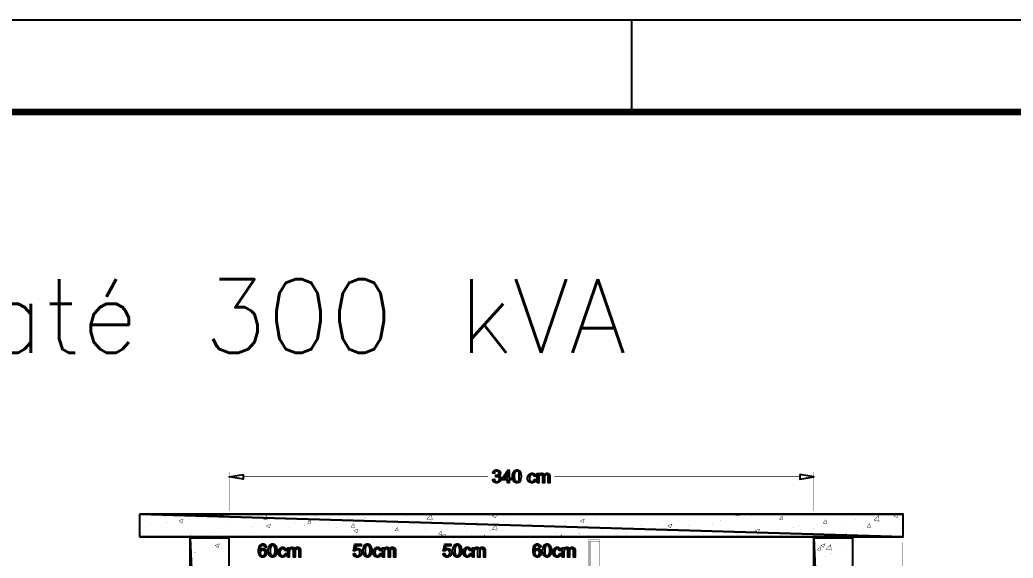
# Model space of a CAD drawing. Header units: metres. Extents: x -593 to 248, y 430 to 1024.
# Drawn here: x -448.1 to -340.3, y 965.1 to 1023.6 of the extents above; entities that cross this region are included whole.
import ezdxf

# ---------------------------------------------------------------- set-up
doc = ezdxf.new("R2010")
doc.units = ezdxf.units.M
doc.header["$MEASUREMENT"] = 0
for name, color, linetype in [('C00-00-00-BLACK', 7, 'Continuous'), ('C00-7E-FF', 150, 'Continuous'), ('C93-95-97', 253, 'Continuous'), ('CFF-7E-00', 30, 'Continuous')]:
    doc.layers.add(name, color=color, linetype=linetype)
doc.styles.get("Standard").update_dxf_attribs({"font": 'txt.shx', "height": 1})

msp = doc.modelspace()

# ---------------------------------------------------------------- linework, layer by layer
for p, q in [((-592.7, 1023.57), (248.3, 1023.57)), ((-381.7, 1023.57), (-381.7, 1013.57))]:
    msp.add_line(p, q)
at = {"lineweight": 100}
msp.add_line((-572.7, 1013.57), (238.3, 1013.57), dxfattribs=at)
at = {"layer": 'C00-00-00-BLACK', "const_width": 0.0423}
for points in [[(-435.11, 969.86), (-352.24, 969.86)], [(-352.24, 969.86), (-352.24, 967.4), (-435.11, 967.4), (-435.11, 969.86)], [(-426.42, 969.73), (-426.29, 969.86)], [(-426.03, 969.69), (-426.08, 969.86)], [(-419.63, 969.82), (-419.59, 969.82)], [(-415.3, 969.82), (-415.26, 969.82)], [(-403.94, 969.31), (-403.43, 969.86)], [(-403.34, 969.22), (-403.43, 969.86)], [(-399.02, 969.86), (-398.98, 969.86)], [(-396.81, 969.65), (-396.35, 969.86)], [(-396.47, 969.44), (-396.35, 969.86)], [(-370.39, 969.69), (-370.26, 969.86)], [(-370.01, 969.65), (-370.05, 969.86)], [(-352.79, 969.86), (-353.21, 969.69), (-352.87, 969.44)], [(-352.87, 969.44), (-352.75, 969.86)], [(-433.88, 968.76), (-433.84, 968.76)], [(-432.78, 969.61), (-432.73, 969.61)], [(-432.35, 969.52), (-432.31, 969.52)], [(-432.23, 968.97), (-432.18, 968.97)], [(-430.87, 969.14), (-430.4, 969.31)], [(-430.87, 969.14), (-430.53, 968.88), (-430.4, 969.31)], [(-429.72, 969.31), (-429.68, 969.31)], [(-428.79, 969.39), (-428.75, 969.39)], [(-426.42, 969.73), (-425.99, 969.69)], [(-425.27, 969.22), (-425.23, 969.22)], [(-422.68, 968.8), (-422.64, 968.8)], [(-421.75, 969.1), (-421.71, 969.1)], [(-421.67, 969.31), (-421.32, 969.69)], [(-421.67, 969.31), (-421.28, 969.27)], [(-421.28, 969.27), (-421.37, 969.69)], [(-421.37, 968.59), (-420.9, 968.76)], [(-421.03, 968.37), (-420.9, 968.76)], [(-419.29, 969.27), (-419.25, 969.27)], [(-419.16, 969.14), (-419.12, 969.14)], [(-418.23, 968.93), (-418.19, 968.93)], [(-416.92, 968.88), (-416.58, 969.27)], [(-416.92, 968.88), (-416.53, 968.84)], [(-416.53, 968.84), (-416.62, 969.27)], [(-416.07, 969.65), (-416.02, 969.65)], [(-415.94, 969.69), (-415.9, 969.69)], [(-414.75, 968.93), (-414.71, 968.93)], [(-414.67, 968.8), (-414.63, 968.8)], [(-412.55, 969.52), (-412.5, 969.52)], [(-412.17, 968.46), (-411.87, 968.84)], [(-411.78, 968.42), (-411.87, 968.84)], [(-410.6, 969.44), (-410.55, 969.44)], [(-409.87, 969.01), (-409.83, 969.01)], [(-409.03, 969.35), (-408.98, 969.35)], [(-408.94, 969.69), (-408.9, 969.69)], [(-406.02, 969.69), (-405.97, 969.69)], [(-405.85, 968.88), (-405.8, 968.88)], [(-405.46, 969.22), (-405.42, 969.22)], [(-403.94, 969.31), (-403.34, 969.22)], [(-402.41, 969.39), (-402.37, 969.39)], [(-401.94, 969.05), (-401.9, 969.05)], [(-398.43, 968.93), (-398.38, 968.93)], [(-396.85, 968.2), (-396.35, 968.76)], [(-396.81, 969.65), (-396.47, 969.44)], [(-396.3, 968.12), (-396.35, 968.76)], [(-395.67, 969.05), (-395.63, 969.05)], [(-394.9, 968.76), (-394.86, 968.76)], [(-394.01, 969.27), (-393.97, 969.27)], [(-391.89, 969.35), (-391.85, 969.35)], [(-391.47, 969.61), (-391.43, 969.61)], [(-388.92, 969.01), (-388.88, 969.01)], [(-387.27, 969.14), (-386.84, 969.31)], [(-387.27, 969.14), (-386.97, 968.93)], [(-386.97, 968.93), (-386.84, 969.31)], [(-385.57, 969.44), (-385.53, 969.44)], [(-379.04, 968.84), (-379, 968.84)], [(-377.77, 968.59), (-377.3, 968.8)], [(-377.47, 968.37), (-377.3, 968.8)], [(-376.54, 969.18), (-376.5, 969.18)], [(-372.89, 968.72), (-372.85, 968.72)], [(-372.38, 969.73), (-372.34, 969.73)], [(-372.04, 969.14), (-372, 969.14)], [(-370.39, 969.69), (-370.01, 969.69)], [(-369.03, 969.39), (-368.99, 969.39)], [(-368.65, 969.61), (-368.61, 969.61)], [(-365.64, 969.31), (-365.3, 969.69)], [(-365.64, 969.31), (-365.26, 969.27)], [(-365.26, 969.27), (-365.34, 969.65)], [(-361.61, 968.76), (-361.57, 968.76)], [(-360.89, 968.88), (-360.59, 969.27)], [(-360.89, 968.88), (-360.51, 968.84)], [(-360.51, 968.84), (-360.59, 969.27)], [(-359.75, 969.27), (-359.7, 969.27)], [(-358.56, 968.76), (-358.52, 968.76)], [(-357.45, 969.31), (-357.41, 969.31)], [(-356.14, 968.46), (-355.84, 968.84)], [(-355.76, 968.42), (-355.84, 968.84)], [(-355.76, 969.52), (-355.72, 969.52)], [(-355.38, 969.18), (-354.87, 969.73)], [(-354.87, 969.73), (-354.82, 969.1), (-355.38, 969.18)], [(-355.21, 969.18), (-355.16, 969.18)], [(-429.47, 967.91), (-429.43, 967.91)], [(-426.88, 967.82), (-426.84, 967.82)], [(-426.12, 968.33), (-426.08, 968.33)], [(-423.11, 967.82), (-423.07, 967.82)], [(-423.02, 968.5), (-422.98, 968.5)], [(-421.37, 968.59), (-421.03, 968.37)], [(-418.91, 968.37), (-418.87, 968.37)], [(-417.59, 967.7), (-417.55, 967.7)], [(-417.26, 968.59), (-417.21, 968.59)], [(-413.73, 968.37), (-413.69, 968.37)], [(-412.59, 967.99), (-412.55, 967.99)], [(-412.17, 968.46), (-411.78, 968.42)], [(-411.87, 968.08), (-411.4, 968.25)], [(-411.87, 968.08), (-411.53, 967.82)], [(-411.53, 967.82), (-411.4, 968.25)], [(-411.15, 968.63), (-411.1, 968.63)], [(-409.2, 968.46), (-409.15, 968.46)], [(-407.63, 968.46), (-407.59, 968.46)], [(-407.42, 968.04), (-407.12, 968.42)], [(-407.42, 968.04), (-407.03, 968.04)], [(-407.03, 967.99), (-407.12, 968.42)], [(-404.11, 968.33), (-404.06, 968.33)], [(-403.98, 967.95), (-403.94, 967.95)], [(-402.66, 967.66), (-402.37, 968.04)], [(-402.66, 967.66), (-402.28, 967.61)], [(-402.33, 967.61), (-402.37, 967.99)], [(-402.37, 967.53), (-401.9, 967.7)], [(-402.33, 968.16), (-402.28, 968.16)], [(-401.99, 967.4), (-401.9, 967.7)], [(-400.55, 968.16), (-400.5, 968.16)], [(-399.82, 968.5), (-399.78, 968.5)], [(-399.61, 968.04), (-399.57, 968.04)], [(-399.1, 967.66), (-399.06, 967.66)], [(-397.79, 967.4), (-397.62, 967.61)], [(-397.62, 967.4), (-397.62, 967.61)], [(-397.03, 968.04), (-396.98, 968.04)], [(-396.9, 968.2), (-396.3, 968.12)], [(-395.75, 968.67), (-395.71, 968.67)], [(-395.75, 968.08), (-395.71, 968.08)], [(-393.5, 967.87), (-393.46, 967.87)], [(-392.32, 968.54), (-392.27, 968.54)], [(-391.34, 968.63), (-391.3, 968.63)], [(-389.94, 967.74), (-389.9, 967.74)], [(-389.56, 967.4), (-389.3, 967.66)], [(-389.26, 967.4), (-389.3, 967.66)], [(-387.82, 968.46), (-387.78, 968.46)], [(-387.4, 967.74), (-387.35, 967.74)], [(-384.89, 968.08), (-384.85, 968.08)], [(-384.3, 968.33), (-384.26, 968.33)], [(-382.22, 967.74), (-382.18, 967.74)], [(-380.78, 968.16), (-380.74, 968.16)], [(-380.7, 968.63), (-380.65, 968.63)], [(-378.83, 968.2), (-378.79, 968.2)], [(-377.77, 968.59), (-377.47, 968.37)], [(-377.22, 968.04), (-377.18, 968.04)], [(-376.75, 968.04), (-376.71, 968.04)], [(-375.48, 968.63), (-375.44, 968.63)], [(-373.7, 967.87), (-373.66, 967.87)], [(-370.18, 967.74), (-370.14, 967.74)], [(-369.97, 967.66), (-369.92, 967.66)], [(-368.27, 968.08), (-367.8, 968.25)], [(-368.27, 968.08), (-367.93, 967.87)], [(-367.93, 967.87), (-367.8, 968.25)], [(-367.42, 967.91), (-367.38, 967.91)], [(-365.77, 968.2), (-365.73, 968.2)], [(-365.39, 967.82), (-365.34, 967.82)], [(-364.11, 968.42), (-364.07, 968.42)], [(-363.56, 968.59), (-363.52, 968.59)], [(-361.95, 968.29), (-361.91, 968.29)], [(-358.77, 967.53), (-358.3, 967.74)], [(-358.43, 967.4), (-358.3, 967.74)], [(-356.14, 968.46), (-355.76, 968.42)], [(-353.34, 967.61), (-353.3, 967.61)], [(-432.86, 967.44), (-432.82, 967.44)], [(-429.64, 967.4), (-429.64, 868.17)], [(-427.99, 966.77), (-427.94, 966.77)], [(-427.27, 967.27), (-427.22, 967.27)], [(-426.92, 966.47), (-426.46, 966.64)], [(-426.58, 966.21), (-426.46, 966.64)], [(-425.61, 967.49), (-425.57, 967.49)], [(-425.4, 868.17), (-425.4, 967.4)], [(-416.02, 967.49), (-415.98, 967.49)], [(-408.18, 967.4), (-408.14, 967.4)], [(-402.37, 967.53), (-402.16, 967.4)], [(-389.05, 967.53), (-389.01, 967.53)], [(-386.42, 967.57), (-386.38, 967.57)], [(-386.34, 868.17), (-386.34, 967.06)], [(-386.34, 967.06), (-385.19, 967.06)], [(-386.21, 871.31), (-386.21, 966.93)], [(-386.21, 966.93), (-385.19, 966.93)], [(-385.19, 868.17), (-385.19, 967.06)], [(-382.9, 967.44), (-382.86, 967.44)], [(-380.61, 967.4), (-380.57, 967.4)], [(-368.74, 967.4), (-368.69, 967.4)], [(-366.66, 967.57), (-366.61, 967.57)], [(-363.1, 967.44), (-363.05, 967.44)], [(-361.91, 967.4), (-361.91, 868.17)], [(-361.4, 967.27), (-361.27, 967.4)], [(-361.15, 966.47), (-360.68, 966.64)], [(-360.85, 966.26), (-360.68, 966.64)], [(-360.59, 966.04), (-360.04, 966.55)], [(-360, 965.92), (-360.08, 966.55)], [(-359.83, 967.27), (-359.75, 967.4)], [(-358.77, 967.53), (-358.56, 967.4)], [(-358.3, 967.27), (-358.22, 967.4)], [(-357.67, 868.17), (-357.67, 967.4)], [(-429.55, 965.71), (-429.51, 965.71)], [(-429.13, 965.71), (-429.09, 965.71)], [(-426.92, 966.47), (-426.58, 966.21)], [(-426.2, 966.13), (-426.16, 966.13)], [(-361.53, 965.96), (-361.19, 966.34)], [(-361.53, 965.96), (-361.15, 965.96)], [(-361.15, 965.96), (-361.23, 966.34)], [(-361.15, 966.47), (-360.85, 966.26)], [(-360.59, 966.04), (-360, 965.96)], [(-360.25, 966), (-360.21, 966)], [(-360.13, 965.54), (-360.08, 965.54)], [(-358.6, 966.26), (-358.56, 966.26)], [(-360.68, 965.28), (-360.63, 965.28)]]:
    msp.add_lwpolyline(points, dxfattribs=at)
at = {"layer": 'C00-7E-FF', "const_width": 0.0423}
for points in [[(-423.87, 974.18), (-423.87, 973.67), (-425.4, 973.93), (-423.87, 974.18)], [(-363.43, 974.18), (-363.43, 973.67), (-361.91, 973.93), (-363.43, 974.18)]]:
    msp.add_lwpolyline(points, close=True, dxfattribs=at)
for points in [[(-425.4, 970.24), (-425.4, 974.44)], [(-361.91, 970.24), (-361.91, 974.44)], [(-423.87, 973.93), (-397.28, 973.93)], [(-363.43, 973.93), (-390.07, 973.93)], [(-352.24, 966.81), (-352.24, 961.38)]]:
    msp.add_lwpolyline(points, dxfattribs=at)
at = {"layer": 'C00-7E-FF'}
for points in [[(-423.87, 974.18), (-423.87, 973.67), (-425.4, 973.93), (-423.87, 974.18)], [(-363.43, 974.18), (-363.43, 973.67), (-361.91, 973.93), (-363.43, 974.18)]]:
    msp.add_lwpolyline(points, close=True, dxfattribs=at)
at = {"layer": 'C93-95-97', "const_width": 0.0423}
for points in [[(-435.11, 969.86), (-352.24, 969.86), (-352.24, 967.4), (-435.11, 969.86)], [(-435.11, 969.86), (-352.24, 969.86), (-352.19, 969.86), (-435.11, 969.86)], [(-352.24, 967.4), (-435.11, 967.4), (-435.11, 969.86), (-352.24, 967.4)], [(-429.64, 967.27), (-425.4, 868.17), (-429.64, 868.17), (-429.64, 967.27)], [(-361.91, 967.27), (-357.67, 868.17), (-361.91, 868.17), (-361.91, 967.27)], [(-352.24, 967.4), (-352.19, 967.4), (-435.11, 967.4), (-352.24, 967.4)], [(-425.4, 967.27), (-429.64, 967.27), (-429.6, 967.27), (-425.4, 967.27)], [(-425.4, 967.27), (-429.64, 967.27), (-425.4, 868.17), (-425.4, 967.27)], [(-357.67, 967.27), (-361.91, 967.27), (-361.87, 967.27), (-357.67, 967.27)], [(-357.67, 967.27), (-361.91, 967.27), (-357.67, 868.17), (-357.67, 967.27)]]:
    msp.add_lwpolyline(points, close=True, dxfattribs=at)
at = {"layer": 'C93-95-97'}
for points in [[(-435.11, 969.86), (-352.24, 969.86), (-352.19, 969.86), (-435.11, 969.86)], [(-352.24, 967.4), (-435.11, 967.4), (-435.11, 969.86), (-352.24, 967.4)], [(-435.11, 969.86), (-352.24, 969.86), (-352.24, 967.4), (-435.11, 969.86)], [(-352.24, 967.4), (-352.19, 967.4), (-435.11, 967.4), (-352.24, 967.4)], [(-425.4, 967.27), (-429.64, 967.27), (-429.6, 967.27), (-425.4, 967.27)], [(-425.4, 967.27), (-429.64, 967.27), (-425.4, 868.17), (-425.4, 967.27)], [(-429.64, 967.27), (-425.4, 868.17), (-429.64, 868.17), (-429.64, 967.27)], [(-357.67, 967.27), (-361.91, 967.27), (-361.87, 967.27), (-357.67, 967.27)], [(-357.67, 967.27), (-361.91, 967.27), (-357.67, 868.17), (-357.67, 967.27)], [(-361.91, 967.27), (-357.67, 868.17), (-361.91, 868.17), (-361.91, 967.27)]]:
    msp.add_lwpolyline(points, close=True, dxfattribs=at)
at = {"layer": 'CFF-7E-00'}
for points in [[(-396.77, 973.63), (-396.6, 973.67), (-396.6, 973.62), (-396.53, 973.47), (-396.51, 973.46), (-396.5, 973.45), (-396.38, 973.38), (-396.35, 973.38), (-396.29, 973.38), (-396.15, 973.45), (-396.13, 973.46), (-396.12, 973.47), (-396.05, 973.62), (-396.05, 973.67), (-396.05, 973.73), (-396.12, 973.86), (-396.13, 973.89), (-396.15, 973.9), (-396.27, 973.93), (-396.3, 973.93), (-396.34, 973.93), (-396.41, 973.93), (-396.43, 973.93), (-396.43, 974.1), (-396.43, 974.1), (-396.39, 974.1), (-396.39, 974.1), (-396.35, 974.1), (-396.23, 974.13), (-396.22, 974.14), (-396.2, 974.15), (-396.09, 974.27), (-396.09, 974.31), (-396.09, 974.35), (-396.17, 974.47), (-396.18, 974.48), (-396.19, 974.49), (-396.31, 974.52), (-396.35, 974.52), (-396.35, 974.52), (-396.5, 974.49), (-396.51, 974.48), (-396.53, 974.47), (-396.6, 974.32), (-396.6, 974.27), (-396.77, 974.31), (-396.76, 974.34), (-396.65, 974.55), (-396.64, 974.56), (-396.62, 974.59), (-396.42, 974.69), (-396.35, 974.69), (-396.29, 974.69), (-396.15, 974.62), (-396.13, 974.61), (-396.09, 974.61), (-395.98, 974.5), (-395.96, 974.48), (-395.96, 974.48), (-395.92, 974.31), (-395.92, 974.31), (-395.92, 974.31), (-395.96, 974.18), (-395.96, 974.14), (-395.98, 974.13), (-396.11, 974.02), (-396.13, 974.01), (-396.08, 974.01), (-395.93, 973.91), (-395.92, 973.89), (-395.91, 973.88), (-395.88, 973.73), (-395.88, 973.67), (-395.88, 973.6), (-395.99, 973.4), (-396.01, 973.38), (-396.03, 973.36), (-396.27, 973.25), (-396.35, 973.25), (-396.42, 973.25), (-396.62, 973.33), (-396.64, 973.34), (-396.66, 973.36), (-396.77, 973.56), (-396.77, 973.63)], [(-395.16, 973.25), (-395.16, 973.59), (-395.75, 973.59), (-395.75, 973.76), (-395.12, 974.65), (-394.99, 974.65), (-394.99, 973.76), (-394.78, 973.76), (-394.78, 973.59), (-394.99, 973.59), (-394.99, 973.25), (-395.16, 973.25)], [(-395.16, 973.76), (-395.16, 974.39), (-395.58, 973.76), (-395.16, 973.76)], [(-394.61, 973.97), (-394.61, 974.07), (-394.58, 974.33), (-394.56, 974.35), (-394.56, 974.37), (-394.42, 974.59), (-394.4, 974.61), (-394.39, 974.62), (-394.2, 974.69), (-394.14, 974.69), (-394.1, 974.69), (-393.98, 974.62), (-393.97, 974.61), (-393.93, 974.61), (-393.81, 974.5), (-393.8, 974.48), (-393.79, 974.47), (-393.73, 974.29), (-393.72, 974.27), (-393.72, 974.19), (-393.67, 974.03), (-393.67, 973.97), (-393.67, 973.87), (-393.75, 973.58), (-393.76, 973.55), (-393.76, 973.5), (-393.88, 973.35), (-393.89, 973.34), (-393.91, 973.31), (-394.08, 973.25), (-394.14, 973.25), (-394.23, 973.25), (-394.46, 973.36), (-394.48, 973.38), (-394.5, 973.41), (-394.61, 973.83), (-394.61, 973.97)], [(-394.44, 973.97), (-394.44, 973.85), (-394.36, 973.53), (-394.35, 973.51), (-394.34, 973.48), (-394.19, 973.38), (-394.14, 973.38), (-394.09, 973.38), (-393.95, 973.48), (-393.93, 973.51), (-393.92, 973.53), (-393.89, 973.86), (-393.89, 973.97), (-393.89, 974.09), (-393.92, 974.42), (-393.93, 974.44), (-393.95, 974.45), (-394.09, 974.52), (-394.14, 974.52), (-394.2, 974.52), (-394.34, 974.45), (-394.35, 974.44), (-394.36, 974.42), (-394.44, 974.08), (-394.44, 973.97)], [(-392.27, 973.63), (-392.11, 973.63), (-392.11, 973.56), (-392.21, 973.36), (-392.23, 973.34), (-392.25, 973.33), (-392.46, 973.25), (-392.53, 973.25), (-392.61, 973.25), (-392.85, 973.36), (-392.87, 973.38), (-392.89, 973.4), (-393, 973.67), (-393, 973.76), (-393, 973.83), (-392.92, 974.03), (-392.91, 974.05), (-392.9, 974.08), (-392.76, 974.21), (-392.74, 974.22), (-392.73, 974.24), (-392.58, 974.31), (-392.53, 974.31), (-392.46, 974.31), (-392.25, 974.24), (-392.23, 974.22), (-392.22, 974.21), (-392.12, 974), (-392.11, 973.97), (-392.27, 973.97), (-392.27, 974), (-392.35, 974.09), (-392.36, 974.1), (-392.37, 974.11), (-392.46, 974.18), (-392.49, 974.18), (-392.54, 974.18), (-392.69, 974.08), (-392.7, 974.05), (-392.72, 974.05), (-392.78, 973.83), (-392.78, 973.76), (-392.78, 973.69), (-392.75, 973.48), (-392.74, 973.46), (-392.72, 973.45), (-392.58, 973.38), (-392.53, 973.38), (-392.49, 973.38), (-392.37, 973.45), (-392.36, 973.46), (-392.35, 973.47), (-392.27, 973.59), (-392.27, 973.63)], [(-391.94, 973.25), (-391.94, 974.27), (-391.81, 974.27), (-391.81, 974.14), (-391.8, 974.15), (-391.69, 974.26), (-391.68, 974.27), (-391.66, 974.28), (-391.52, 974.31), (-391.47, 974.31), (-391.43, 974.31), (-391.31, 974.28), (-391.3, 974.27), (-391.29, 974.26), (-391.22, 974.17), (-391.22, 974.14), (-391.19, 974.16), (-390.95, 974.31), (-390.87, 974.31), (-390.82, 974.31), (-390.67, 974.24), (-390.66, 974.22), (-390.64, 974.21), (-390.58, 974.03), (-390.58, 973.97), (-390.58, 973.25), (-390.75, 973.25), (-390.75, 973.89), (-390.75, 973.93), (-390.75, 974.02), (-390.75, 974.05), (-390.75, 974.08), (-390.82, 974.13), (-390.83, 974.14), (-390.83, 974.14), (-390.9, 974.14), (-390.92, 974.14), (-390.96, 974.14), (-391.08, 974.11), (-391.09, 974.1), (-391.1, 974.09), (-391.17, 973.91), (-391.17, 973.84), (-391.17, 973.25), (-391.34, 973.25), (-391.34, 973.93), (-391.34, 973.97), (-391.37, 974.09), (-391.38, 974.1), (-391.4, 974.11), (-391.48, 974.14), (-391.51, 974.14), (-391.54, 974.14), (-391.63, 974.11), (-391.64, 974.1), (-391.67, 974.1), (-391.76, 974.02), (-391.77, 974.01), (-391.77, 973.96), (-391.77, 973.84), (-391.77, 973.8), (-391.77, 973.25), (-391.94, 973.25)], [(-421.32, 966.26), (-421.5, 966.26), (-421.51, 966.28), (-421.57, 966.41), (-421.58, 966.42), (-421.59, 966.44), (-421.71, 966.47), (-421.75, 966.47), (-421.78, 966.47), (-421.87, 966.44), (-421.88, 966.42), (-421.9, 966.41), (-422.01, 966.29), (-422.01, 966.26), (-422.02, 966.23), (-422.05, 966), (-422.05, 965.92), (-422.04, 965.94), (-421.93, 966.08), (-421.92, 966.09), (-421.87, 966.09), (-421.75, 966.13), (-421.71, 966.13), (-421.64, 966.13), (-421.43, 966.02), (-421.41, 966), (-421.4, 965.98), (-421.32, 965.74), (-421.32, 965.66), (-421.32, 965.6), (-421.36, 965.43), (-421.37, 965.41), (-421.38, 965.4), (-421.52, 965.25), (-421.54, 965.24), (-421.55, 965.23), (-421.7, 965.2), (-421.75, 965.2), (-421.84, 965.2), (-422.07, 965.33), (-422.09, 965.37), (-422.11, 965.39), (-422.22, 965.75), (-422.22, 965.87), (-422.22, 966.02), (-422.11, 966.44), (-422.09, 966.47), (-422.07, 966.49), (-421.83, 966.64), (-421.75, 966.64), (-421.68, 966.64), (-421.48, 966.53), (-421.45, 966.51), (-421.44, 966.5), (-421.34, 966.29), (-421.32, 966.26)], [(-421.16, 965.92), (-421.16, 966.01), (-421.08, 966.28), (-421.07, 966.3), (-421.07, 966.36), (-420.96, 966.53), (-420.94, 966.55), (-420.92, 966.56), (-420.75, 966.64), (-420.69, 966.64), (-420.64, 966.64), (-420.52, 966.59), (-420.48, 966.59), (-420.47, 966.58), (-420.36, 966.45), (-420.35, 966.42), (-420.34, 966.41), (-420.27, 966.29), (-420.27, 966.26), (-420.26, 966.23), (-420.22, 966), (-420.22, 965.92), (-420.22, 965.81), (-420.26, 965.52), (-420.27, 965.49), (-420.28, 965.47), (-420.42, 965.29), (-420.44, 965.28), (-420.45, 965.26), (-420.63, 965.2), (-420.69, 965.2), (-420.76, 965.2), (-420.98, 965.3), (-420.99, 965.32), (-421.02, 965.36), (-421.16, 965.78), (-421.16, 965.92)], [(-411.91, 965.58), (-411.74, 965.58), (-411.74, 965.54), (-411.67, 965.42), (-411.66, 965.41), (-411.65, 965.4), (-411.53, 965.32), (-411.49, 965.32), (-411.43, 965.32), (-411.28, 965.4), (-411.27, 965.41), (-411.25, 965.43), (-411.19, 965.6), (-411.19, 965.66), (-411.19, 965.73), (-411.25, 965.9), (-411.27, 965.92), (-411.28, 965.93), (-411.44, 966), (-411.49, 966), (-411.52, 966), (-411.59, 965.96), (-411.62, 965.96), (-411.63, 965.95), (-411.71, 965.87), (-411.74, 965.87), (-411.91, 965.87), (-411.74, 966.59), (-411.06, 966.59), (-411.06, 966.42), (-411.62, 966.42), (-411.7, 966.04), (-411.68, 966.06), (-411.51, 966.13), (-411.45, 966.13), (-411.36, 966.13), (-411.13, 966.02), (-411.1, 966), (-411.08, 965.98), (-410.98, 965.77), (-410.98, 965.71), (-410.98, 965.62), (-411.08, 965.39), (-411.1, 965.37), (-411.13, 965.33), (-411.4, 965.2), (-411.49, 965.2), (-411.56, 965.2), (-411.76, 965.27), (-411.78, 965.28), (-411.81, 965.3), (-411.91, 965.51), (-411.91, 965.58)], [(-410.85, 965.92), (-410.85, 966.01), (-410.78, 966.28), (-410.76, 966.3), (-410.76, 966.36), (-410.65, 966.53), (-410.64, 966.55), (-410.62, 966.56), (-410.44, 966.64), (-410.38, 966.64), (-410.33, 966.64), (-410.21, 966.59), (-410.17, 966.59), (-410.16, 966.58), (-410.06, 966.45), (-410.05, 966.42), (-410.04, 966.41), (-409.96, 966.29), (-409.96, 966.26), (-409.95, 966.23), (-409.92, 966), (-409.92, 965.92), (-409.92, 965.81), (-409.95, 965.52), (-409.96, 965.49), (-409.97, 965.47), (-410.11, 965.29), (-410.13, 965.28), (-410.14, 965.26), (-410.32, 965.2), (-410.38, 965.2), (-410.46, 965.2), (-410.67, 965.3), (-410.68, 965.32), (-410.71, 965.36), (-410.85, 965.78), (-410.85, 965.92)], [(-402.16, 965.58), (-401.99, 965.58), (-401.99, 965.54), (-401.91, 965.42), (-401.9, 965.41), (-401.89, 965.4), (-401.77, 965.32), (-401.73, 965.32), (-401.68, 965.32), (-401.53, 965.4), (-401.52, 965.41), (-401.5, 965.43), (-401.43, 965.6), (-401.43, 965.66), (-401.43, 965.73), (-401.5, 965.9), (-401.52, 965.92), (-401.53, 965.93), (-401.68, 966), (-401.73, 966), (-401.76, 966), (-401.84, 965.96), (-401.86, 965.96), (-401.87, 965.95), (-401.96, 965.87), (-401.99, 965.87), (-402.16, 965.87), (-401.99, 966.59), (-401.31, 966.59), (-401.31, 966.42), (-401.86, 966.42), (-401.94, 966.04), (-401.92, 966.06), (-401.75, 966.13), (-401.69, 966.13), (-401.61, 966.13), (-401.37, 966.02), (-401.35, 966), (-401.33, 965.98), (-401.22, 965.77), (-401.22, 965.71), (-401.22, 965.62), (-401.33, 965.39), (-401.35, 965.37), (-401.37, 965.33), (-401.64, 965.2), (-401.73, 965.2), (-401.81, 965.2), (-402.01, 965.27), (-402.03, 965.28), (-402.05, 965.3), (-402.16, 965.51), (-402.16, 965.58)], [(-401.1, 965.92), (-401.1, 966.01), (-401.02, 966.28), (-401.01, 966.3), (-401.01, 966.36), (-400.89, 966.53), (-400.88, 966.55), (-400.86, 966.56), (-400.69, 966.64), (-400.63, 966.64), (-400.58, 966.64), (-400.46, 966.59), (-400.42, 966.59), (-400.41, 966.58), (-400.3, 966.45), (-400.29, 966.42), (-400.28, 966.41), (-400.21, 966.29), (-400.21, 966.26), (-400.2, 966.23), (-400.16, 966), (-400.16, 965.92), (-400.16, 965.81), (-400.2, 965.52), (-400.21, 965.49), (-400.22, 965.47), (-400.36, 965.29), (-400.38, 965.28), (-400.39, 965.26), (-400.57, 965.2), (-400.63, 965.2), (-400.7, 965.2), (-400.92, 965.3), (-400.93, 965.32), (-400.96, 965.36), (-401.1, 965.78), (-401.1, 965.92)], [(-391.51, 966.26), (-391.68, 966.26), (-391.69, 966.28), (-391.76, 966.41), (-391.77, 966.42), (-391.78, 966.44), (-391.9, 966.47), (-391.94, 966.47), (-391.97, 966.47), (-392.06, 966.44), (-392.06, 966.42), (-392.09, 966.41), (-392.19, 966.29), (-392.19, 966.26), (-392.2, 966.23), (-392.23, 966), (-392.23, 965.92), (-392.22, 965.94), (-392.12, 966.08), (-392.11, 966.09), (-392.06, 966.09), (-391.94, 966.13), (-391.9, 966.13), (-391.82, 966.13), (-391.62, 966.02), (-391.6, 966), (-391.59, 965.98), (-391.51, 965.74), (-391.51, 965.66), (-391.51, 965.6), (-391.54, 965.43), (-391.55, 965.41), (-391.57, 965.4), (-391.71, 965.25), (-391.73, 965.24), (-391.74, 965.23), (-391.89, 965.2), (-391.94, 965.2), (-392.02, 965.2), (-392.26, 965.33), (-392.28, 965.37), (-392.3, 965.39), (-392.4, 965.75), (-392.4, 965.87), (-392.4, 966.02), (-392.3, 966.44), (-392.28, 966.47), (-392.26, 966.49), (-392.02, 966.64), (-391.94, 966.64), (-391.87, 966.64), (-391.66, 966.53), (-391.64, 966.51), (-391.63, 966.5), (-391.52, 966.29), (-391.51, 966.26)], [(-391.34, 965.92), (-391.34, 966.01), (-391.27, 966.28), (-391.26, 966.3), (-391.26, 966.36), (-391.14, 966.53), (-391.13, 966.55), (-391.11, 966.56), (-390.94, 966.64), (-390.88, 966.64), (-390.82, 966.64), (-390.7, 966.59), (-390.67, 966.59), (-390.66, 966.58), (-390.55, 966.45), (-390.54, 966.42), (-390.53, 966.41), (-390.45, 966.29), (-390.45, 966.26), (-390.44, 966.23), (-390.41, 966), (-390.41, 965.92), (-390.41, 965.81), (-390.44, 965.52), (-390.45, 965.49), (-390.46, 965.47), (-390.6, 965.29), (-390.62, 965.28), (-390.63, 965.26), (-390.82, 965.2), (-390.88, 965.2), (-390.95, 965.2), (-391.16, 965.3), (-391.17, 965.32), (-391.21, 965.36), (-391.34, 965.78), (-391.34, 965.92)], [(-422.05, 965.66), (-422.05, 965.62), (-422.02, 965.5), (-422.01, 965.49), (-422, 965.48), (-421.89, 965.38), (-421.88, 965.37), (-421.85, 965.37), (-421.78, 965.32), (-421.75, 965.32), (-421.71, 965.32), (-421.59, 965.4), (-421.58, 965.41), (-421.56, 965.43), (-421.5, 965.6), (-421.5, 965.66), (-421.5, 965.72), (-421.56, 965.87), (-421.58, 965.87), (-421.59, 965.9), (-421.71, 965.96), (-421.75, 965.96), (-421.8, 965.96), (-421.95, 965.9), (-421.96, 965.87), (-421.97, 965.87), (-422.05, 965.71), (-422.05, 965.66)], [(-420.94, 965.92), (-420.94, 965.8), (-420.91, 965.47), (-420.9, 965.45), (-420.88, 965.43), (-420.74, 965.32), (-420.69, 965.32), (-420.64, 965.32), (-420.49, 965.43), (-420.48, 965.45), (-420.47, 965.47), (-420.39, 965.81), (-420.39, 965.92), (-420.39, 966.03), (-420.47, 966.36), (-420.48, 966.38), (-420.49, 966.39), (-420.64, 966.47), (-420.69, 966.47), (-420.73, 966.47), (-420.85, 966.39), (-420.86, 966.38), (-420.88, 966.36), (-420.94, 966.03), (-420.94, 965.92)], [(-419.33, 965.58), (-419.16, 965.58), (-419.18, 965.55), (-419.31, 965.3), (-419.33, 965.28), (-419.34, 965.27), (-419.53, 965.2), (-419.59, 965.2), (-419.67, 965.2), (-419.91, 965.3), (-419.93, 965.32), (-419.95, 965.35), (-420.06, 965.62), (-420.06, 965.71), (-420.06, 965.78), (-420.02, 965.98), (-420.01, 966), (-420, 966.02), (-419.86, 966.16), (-419.84, 966.17), (-419.82, 966.18), (-419.65, 966.26), (-419.59, 966.26), (-419.52, 966.26), (-419.34, 966.18), (-419.33, 966.17), (-419.31, 966.16), (-419.21, 965.98), (-419.21, 965.92), (-419.37, 965.92), (-419.37, 965.95), (-419.44, 966.04), (-419.46, 966.04), (-419.46, 966.06), (-419.56, 966.13), (-419.59, 966.13), (-419.64, 966.13), (-419.79, 966.02), (-419.8, 966), (-419.81, 965.99), (-419.88, 965.78), (-419.88, 965.71), (-419.88, 965.63), (-419.81, 965.43), (-419.8, 965.41), (-419.79, 965.4), (-419.64, 965.32), (-419.59, 965.32), (-419.55, 965.32), (-419.43, 965.4), (-419.42, 965.41), (-419.41, 965.42), (-419.33, 965.54), (-419.33, 965.58)], [(-419.04, 965.2), (-419.04, 966.21), (-418.87, 966.21), (-418.87, 966.09), (-418.86, 966.1), (-418.75, 966.2), (-418.74, 966.21), (-418.73, 966.22), (-418.61, 966.26), (-418.57, 966.26), (-418.52, 966.26), (-418.38, 966.22), (-418.36, 966.21), (-418.35, 966.2), (-418.28, 966.1), (-418.27, 966.09), (-418.25, 966.11), (-418.05, 966.26), (-417.97, 966.26), (-417.91, 966.26), (-417.73, 966.18), (-417.72, 966.17), (-417.71, 966.16), (-417.64, 965.98), (-417.64, 965.92), (-417.64, 965.2), (-417.81, 965.2), (-417.81, 965.83), (-417.81, 965.87), (-417.84, 965.99), (-417.85, 966), (-417.85, 966.02), (-417.88, 966.08), (-417.89, 966.09), (-417.92, 966.09), (-417.99, 966.09), (-418.02, 966.09), (-418.02, 966.09), (-418.18, 966.05), (-418.19, 966.04), (-418.2, 966.03), (-418.23, 965.85), (-418.23, 965.79), (-418.23, 965.2), (-418.4, 965.2), (-418.4, 965.87), (-418.4, 965.92), (-418.44, 966.01), (-418.44, 966.04), (-418.45, 966.05), (-418.57, 966.09), (-418.61, 966.09), (-418.64, 966.09), (-418.73, 966.05), (-418.74, 966.04), (-418.76, 966.04), (-418.83, 965.98), (-418.83, 965.96), (-418.83, 965.91), (-418.87, 965.79), (-418.87, 965.75), (-418.87, 965.2), (-419.04, 965.2)], [(-410.64, 965.92), (-410.64, 965.8), (-410.61, 965.47), (-410.6, 965.45), (-410.58, 965.43), (-410.43, 965.32), (-410.38, 965.32), (-410.33, 965.32), (-410.18, 965.43), (-410.17, 965.45), (-410.16, 965.47), (-410.09, 965.81), (-410.09, 965.92), (-410.09, 966.03), (-410.16, 966.36), (-410.17, 966.38), (-410.18, 966.39), (-410.33, 966.47), (-410.38, 966.47), (-410.43, 966.47), (-410.54, 966.39), (-410.55, 966.38), (-410.58, 966.36), (-410.64, 966.03), (-410.64, 965.92)], [(-409.03, 965.58), (-408.86, 965.58), (-408.87, 965.55), (-409.01, 965.3), (-409.03, 965.28), (-409.04, 965.27), (-409.22, 965.2), (-409.28, 965.2), (-409.37, 965.2), (-409.6, 965.3), (-409.62, 965.32), (-409.64, 965.35), (-409.75, 965.62), (-409.75, 965.71), (-409.75, 965.78), (-409.72, 965.98), (-409.71, 966), (-409.7, 966.02), (-409.56, 966.16), (-409.54, 966.17), (-409.51, 966.18), (-409.34, 966.26), (-409.28, 966.26), (-409.22, 966.26), (-409.04, 966.18), (-409.03, 966.17), (-409.01, 966.16), (-408.9, 965.98), (-408.9, 965.92), (-409.07, 965.92), (-409.07, 965.95), (-409.13, 966.04), (-409.15, 966.04), (-409.15, 966.06), (-409.25, 966.13), (-409.28, 966.13), (-409.33, 966.13), (-409.48, 966.02), (-409.49, 966), (-409.5, 965.99), (-409.58, 965.78), (-409.58, 965.71), (-409.58, 965.63), (-409.5, 965.43), (-409.49, 965.41), (-409.48, 965.4), (-409.33, 965.32), (-409.28, 965.32), (-409.28, 965.32), (-409.12, 965.4), (-409.11, 965.41), (-409.1, 965.42), (-409.03, 965.54), (-409.03, 965.58)], [(-408.73, 965.2), (-408.73, 966.21), (-408.56, 966.21), (-408.56, 966.09), (-408.55, 966.1), (-408.45, 966.2), (-408.43, 966.21), (-408.42, 966.22), (-408.3, 966.26), (-408.27, 966.26), (-408.21, 966.26), (-408.07, 966.22), (-408.05, 966.21), (-408.04, 966.2), (-407.98, 966.1), (-407.97, 966.09), (-407.95, 966.11), (-407.74, 966.26), (-407.67, 966.26), (-407.61, 966.26), (-407.43, 966.18), (-407.42, 966.17), (-407.41, 966.16), (-407.33, 965.98), (-407.33, 965.92), (-407.33, 965.2), (-407.5, 965.2), (-407.5, 965.83), (-407.5, 965.87), (-407.53, 965.99), (-407.54, 966), (-407.54, 966.02), (-407.58, 966.08), (-407.59, 966.09), (-407.62, 966.09), (-407.69, 966.09), (-407.71, 966.09), (-407.71, 966.09), (-407.87, 966.05), (-407.88, 966.04), (-407.89, 966.03), (-407.92, 965.85), (-407.92, 965.79), (-407.92, 965.2), (-408.09, 965.2), (-408.09, 965.87), (-408.09, 965.92), (-408.14, 966.01), (-408.14, 966.04), (-408.15, 966.05), (-408.27, 966.09), (-408.31, 966.09), (-408.34, 966.09), (-408.42, 966.05), (-408.43, 966.04), (-408.46, 966.04), (-408.52, 965.98), (-408.52, 965.96), (-408.52, 965.91), (-408.56, 965.79), (-408.56, 965.75), (-408.56, 965.2), (-408.73, 965.2)], [(-400.88, 965.92), (-400.88, 965.8), (-400.85, 965.47), (-400.84, 965.45), (-400.82, 965.43), (-400.68, 965.32), (-400.63, 965.32), (-400.58, 965.32), (-400.43, 965.43), (-400.42, 965.45), (-400.41, 965.47), (-400.33, 965.81), (-400.33, 965.92), (-400.33, 966.03), (-400.41, 966.36), (-400.42, 966.38), (-400.43, 966.39), (-400.58, 966.47), (-400.63, 966.47), (-400.67, 966.47), (-400.79, 966.39), (-400.8, 966.38), (-400.82, 966.36), (-400.88, 966.03), (-400.88, 965.92)], [(-399.27, 965.58), (-399.1, 965.58), (-399.11, 965.55), (-399.25, 965.3), (-399.27, 965.28), (-399.28, 965.27), (-399.47, 965.2), (-399.53, 965.2), (-399.61, 965.2), (-399.84, 965.3), (-399.86, 965.32), (-399.89, 965.35), (-399.99, 965.62), (-399.99, 965.71), (-399.99, 965.78), (-399.96, 965.98), (-399.95, 966), (-399.94, 966.02), (-399.8, 966.16), (-399.78, 966.17), (-399.76, 966.18), (-399.58, 966.26), (-399.53, 966.26), (-399.46, 966.26), (-399.28, 966.18), (-399.27, 966.17), (-399.25, 966.16), (-399.15, 965.98), (-399.15, 965.92), (-399.31, 965.92), (-399.31, 965.95), (-399.38, 966.04), (-399.4, 966.04), (-399.4, 966.06), (-399.49, 966.13), (-399.53, 966.13), (-399.58, 966.13), (-399.73, 966.02), (-399.74, 966), (-399.75, 965.99), (-399.82, 965.78), (-399.82, 965.71), (-399.82, 965.63), (-399.75, 965.43), (-399.74, 965.41), (-399.73, 965.4), (-399.58, 965.32), (-399.53, 965.32), (-399.53, 965.32), (-399.37, 965.4), (-399.36, 965.41), (-399.35, 965.42), (-399.27, 965.54), (-399.27, 965.58)], [(-398.98, 965.2), (-398.98, 966.21), (-398.81, 966.21), (-398.81, 966.09), (-398.8, 966.1), (-398.69, 966.2), (-398.68, 966.21), (-398.67, 966.22), (-398.55, 966.26), (-398.51, 966.26), (-398.46, 966.26), (-398.32, 966.22), (-398.3, 966.21), (-398.29, 966.2), (-398.22, 966.1), (-398.21, 966.09), (-398.19, 966.11), (-397.98, 966.26), (-397.91, 966.26), (-397.85, 966.26), (-397.67, 966.18), (-397.66, 966.17), (-397.65, 966.16), (-397.58, 965.98), (-397.58, 965.92), (-397.58, 965.2), (-397.75, 965.2), (-397.75, 965.83), (-397.75, 965.87), (-397.78, 965.99), (-397.79, 966), (-397.79, 966.02), (-397.82, 966.08), (-397.83, 966.09), (-397.86, 966.09), (-397.93, 966.09), (-397.96, 966.09), (-398, 966.09), (-398.12, 966.05), (-398.13, 966.04), (-398.14, 966.03), (-398.17, 965.85), (-398.17, 965.79), (-398.17, 965.2), (-398.38, 965.2), (-398.38, 965.87), (-398.38, 965.92), (-398.38, 966.01), (-398.38, 966.04), (-398.39, 966.05), (-398.51, 966.09), (-398.55, 966.09), (-398.58, 966.09), (-398.67, 966.05), (-398.68, 966.04), (-398.7, 966.04), (-398.76, 965.98), (-398.76, 965.96), (-398.76, 965.91), (-398.81, 965.79), (-398.81, 965.75), (-398.81, 965.2), (-398.98, 965.2)], [(-392.23, 965.66), (-392.23, 965.62), (-392.2, 965.5), (-392.19, 965.49), (-392.18, 965.48), (-392.08, 965.38), (-392.06, 965.37), (-392.03, 965.37), (-391.96, 965.32), (-391.94, 965.32), (-391.9, 965.32), (-391.78, 965.4), (-391.77, 965.41), (-391.75, 965.43), (-391.68, 965.6), (-391.68, 965.66), (-391.68, 965.72), (-391.75, 965.87), (-391.77, 965.87), (-391.78, 965.9), (-391.9, 965.96), (-391.94, 965.96), (-391.99, 965.96), (-392.14, 965.9), (-392.15, 965.87), (-392.16, 965.87), (-392.23, 965.71), (-392.23, 965.66)], [(-391.13, 965.92), (-391.13, 965.8), (-391.1, 965.47), (-391.09, 965.45), (-391.07, 965.43), (-390.93, 965.32), (-390.88, 965.32), (-390.82, 965.32), (-390.68, 965.43), (-390.67, 965.45), (-390.66, 965.47), (-390.58, 965.81), (-390.58, 965.92), (-390.58, 966.03), (-390.66, 966.36), (-390.67, 966.38), (-390.68, 966.39), (-390.83, 966.47), (-390.88, 966.47), (-390.92, 966.47), (-391.04, 966.39), (-391.05, 966.38), (-391.07, 966.36), (-391.13, 966.03), (-391.13, 965.92)], [(-389.52, 965.58), (-389.35, 965.58), (-389.36, 965.55), (-389.5, 965.3), (-389.52, 965.28), (-389.53, 965.27), (-389.71, 965.2), (-389.77, 965.2), (-389.86, 965.2), (-390.09, 965.3), (-390.11, 965.32), (-390.13, 965.35), (-390.24, 965.62), (-390.24, 965.71), (-390.24, 965.78), (-390.21, 965.98), (-390.2, 966), (-390.19, 966.02), (-390.05, 966.16), (-390.03, 966.17), (-390.01, 966.18), (-389.83, 966.26), (-389.77, 966.26), (-389.71, 966.26), (-389.53, 966.18), (-389.52, 966.17), (-389.5, 966.16), (-389.39, 965.98), (-389.39, 965.92), (-389.56, 965.92), (-389.56, 965.95), (-389.62, 966.04), (-389.64, 966.04), (-389.64, 966.06), (-389.74, 966.13), (-389.77, 966.13), (-389.83, 966.13), (-389.98, 966.02), (-389.99, 966), (-390, 965.99), (-390.07, 965.78), (-390.07, 965.71), (-390.07, 965.63), (-390, 965.43), (-389.99, 965.41), (-389.98, 965.4), (-389.82, 965.32), (-389.77, 965.32), (-389.73, 965.32), (-389.61, 965.4), (-389.6, 965.41), (-389.59, 965.42), (-389.53, 965.56), (-389.52, 965.58)], [(-389.22, 965.2), (-389.22, 966.21), (-389.05, 966.21), (-389.05, 966.09), (-389.04, 966.1), (-388.94, 966.2), (-388.92, 966.21), (-388.91, 966.22), (-388.79, 966.26), (-388.75, 966.26), (-388.7, 966.26), (-388.56, 966.22), (-388.54, 966.21), (-388.53, 966.2), (-388.47, 966.1), (-388.46, 966.09), (-388.44, 966.11), (-388.23, 966.26), (-388.16, 966.26), (-388.1, 966.26), (-387.92, 966.18), (-387.91, 966.17), (-387.9, 966.16), (-387.82, 965.98), (-387.82, 965.92), (-387.82, 965.2), (-387.99, 965.2), (-387.99, 965.83), (-387.99, 965.87), (-388.02, 965.99), (-388.03, 966), (-388.03, 966.02), (-388.07, 966.08), (-388.08, 966.09), (-388.11, 966.09), (-388.18, 966.09), (-388.2, 966.09), (-388.25, 966.09), (-388.36, 966.05), (-388.37, 966.04), (-388.39, 966.03), (-388.42, 965.85), (-388.42, 965.79), (-388.42, 965.2), (-388.63, 965.2), (-388.63, 965.87), (-388.63, 965.92), (-388.66, 966.03), (-388.67, 966.04), (-388.67, 966.05), (-388.77, 966.09), (-388.8, 966.09), (-388.83, 966.09), (-388.91, 966.05), (-388.92, 966.04), (-388.95, 966.04), (-389.01, 965.98), (-389.01, 965.96), (-389.01, 965.91), (-389.05, 965.79), (-389.05, 965.75), (-389.05, 965.2), (-389.22, 965.2)]]:
    msp.add_lwpolyline(points, close=True, dxfattribs=at)

# ---------------------------------------------------------------- texts
at = {"linetype": 'ByBlock', "insert": (-533.2, 995.39), "char_height": 8, "attachment_point": 1}
msp.add_mtext_dynamic_manual_height_columns('Mediçao para até 300 kVA', width=224.5408, gutter_width=2, heights=[0], dxfattribs=at)

doc.saveas('drawing.dxf')
